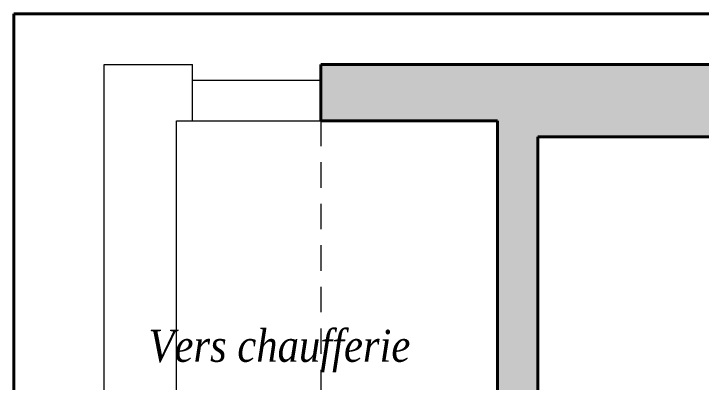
# Model space of a CAD drawing. Header units: millimetres. Extents: x 898 to 1196, y 229 to 443.
# Drawn here: x 1156.7 to 1160.982, y 411.17 to 413.466 of the extents above; entities that cross this region are included whole.
import ezdxf

# ---------------------------------------------------------------- set-up
doc = ezdxf.new("R2010")
doc.units = ezdxf.units.MM
doc.linetypes.add('HIDDEN2', pattern=[4.7625, 3.175, -1.5875])
doc.linetypes.add('TRATTEGGIATA', pattern=[0.75, 0.5, -0.25])
for name, color, linetype, lineweight in [('CONTACTE FIN DE C', 211, 'TRATTEGGIATA', 35), ('p allége', 1, 'Continuous', 20), ('p caché', 3, 'HIDDEN2', 20), ('p hachure', 253, 'Continuous', 15), ('p mur', 7, 'Continuous', 40)]:
    doc.layers.add(name, color=color, linetype=linetype, lineweight=lineweight)
doc.styles.add('COTATION', font='')
doc.styles.get('COTATION').set_extended_font_data('Garamond', italic=True)

msp = doc.modelspace()

# ---------------------------------------------------------------- hatches: boundary and pattern name
at = {"layer": 'p hachure', "transparency": 33554559}
h = msp.add_hatch(color=256, dxfattribs=at)
h.dxf.hatch_style = 1
h.paths.add_polyline_path([(1158.6135, 412.7991), (1158.6135, 413.1491), (1161.8135, 413.1491), (1161.8135, 412.9991), (1161.7635, 412.9991), (1161.7635, 412.9491), (1161.8135, 412.9491), (1161.8135, 410.8491), (1161.2635, 410.8491), (1161.2635, 411.0991), (1161.5635, 411.0991), (1161.5635, 412.6991), (1159.9635, 412.6991), (1159.9635, 411.0991), (1160.2635, 411.0991), (1160.2635, 410.8491), (1160.0635, 410.8491), (1160.0635, 409.4991), (1159.7135, 409.4991), (1159.7135, 409.5991), (1159.5135, 409.5991), (1159.5135, 409.8491), (1159.9635, 409.8491), (1159.9635, 410.5491), (1159.7135, 410.5491), (1159.7135, 412.7991)])

# ---------------------------------------------------------------- linework, layer by layer
at = {"layer": 'p allége'}
for p, q in [((1157.2635, 410.5491), (1157.2635, 413.1491)), ((1157.2635, 413.1491), (1157.8135, 413.1491)), ((1157.8135, 412.7991), (1157.8135, 413.1491)), ((1158.6135, 413.0491), (1157.8135, 413.0491)), ((1157.7135, 410.5491), (1157.7135, 412.7991)), ((1157.7135, 412.7991), (1157.8135, 412.7991)), ((1157.8135, 412.7991), (1158.6135, 412.7991))]:
    msp.add_line(p, q, dxfattribs=at)
at = {"layer": 'p caché', "ltscale": 0.05}
msp.add_line((1158.6135, 412.7991), (1158.6135, 409.8491), dxfattribs=at)
at = {"layer": 'p mur'}
for p, q in [((1158.6135, 413.1491), (1161.8135, 413.1491)), ((1158.6135, 412.7991), (1158.6135, 413.1491)), ((1158.6135, 412.7991), (1159.7135, 412.7991)), ((1159.7135, 410.5491), (1159.7135, 412.7991)), ((1161.5635, 412.6991), (1159.9635, 412.6991)), ((1159.9635, 411.0991), (1159.9635, 412.6991))]:
    msp.add_line(p, q, dxfattribs=at)
msp.add_lwpolyline([(1156.7, 413.4656), (1176.15, 413.4656), (1176.15, 395.3656), (1156.7, 395.3656)], close=True, dxfattribs=at)

# ---------------------------------------------------------------- texts
at = {"layer": 'CONTACTE FIN DE C', "color": 6, "insert": (1156.2445, 411.4969, 10.8778), "char_height": 0.2, "width": 4.219946, "attachment_point": 1, "style": 'COTATION'}
msp.add_mtext('\\pxqc;Vers chaufferie', dxfattribs=at)

doc.saveas('drawing.dxf')
